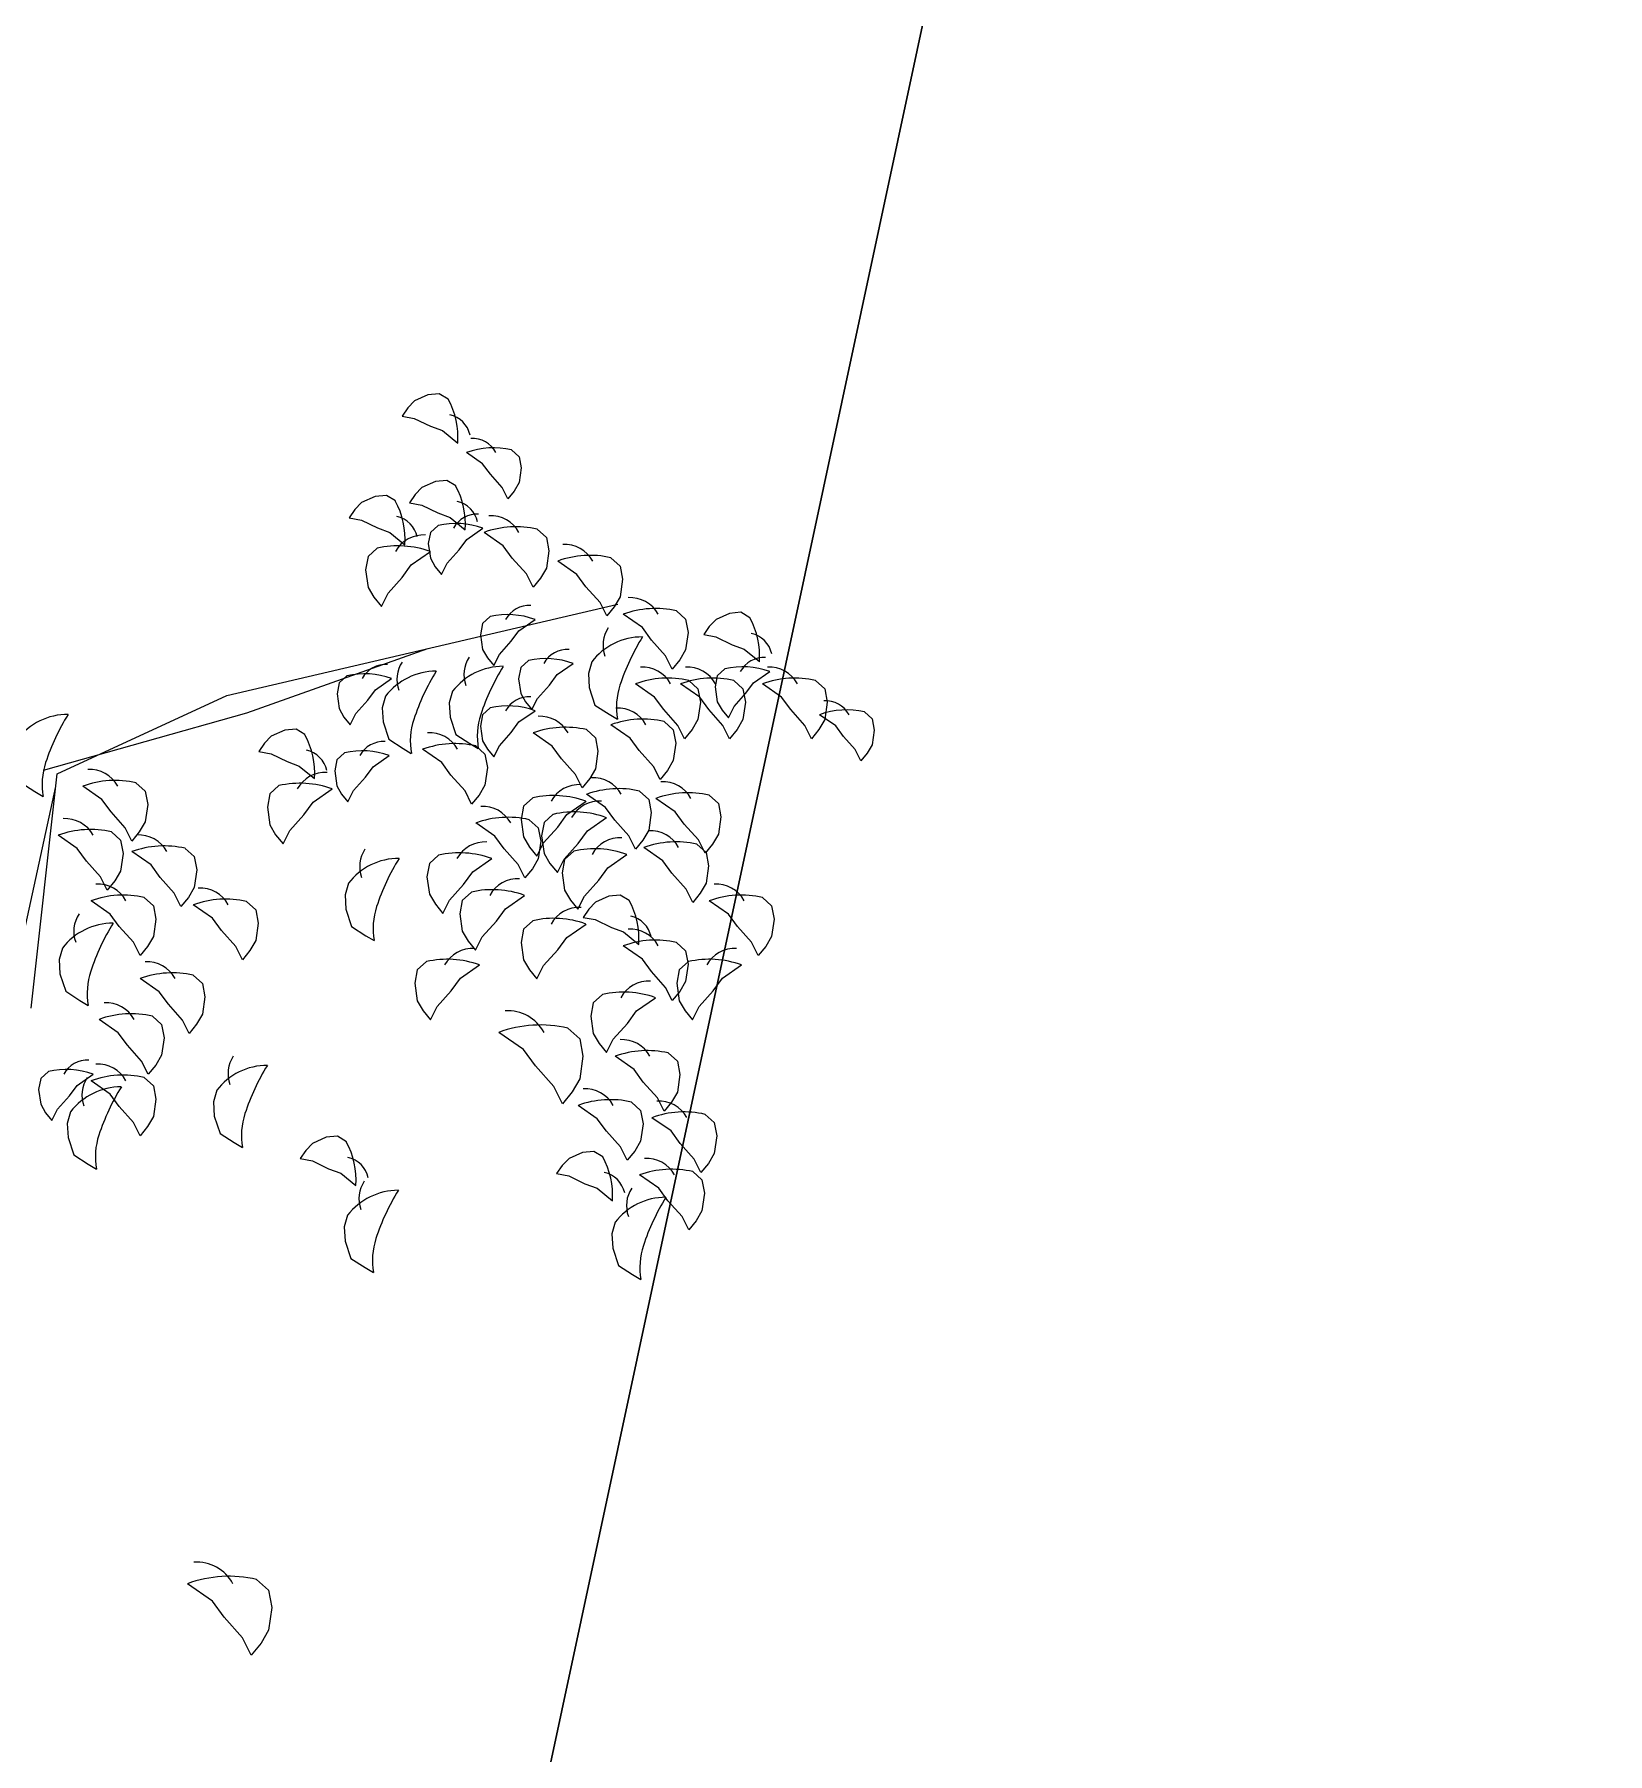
# Model space of a CAD drawing. Header units: metres. Extents: x 368 to 3789, y -155 to 1148.
# Drawn here: x 1317.27 to 1329.44, y 519.65 to 532.95 of the extents above; entities that cross this region are included whole.
import ezdxf

# ---------------------------------------------------------------- set-up
doc = ezdxf.new("R2010")
doc.units = ezdxf.units.M

# ---------------------------------------------------------------- blocks, each defined once
blk = doc.blocks.new('A$C09CF175E')
at = {"color": 74}
for p, q in [((3864.3, 3871.8), (3840, 3860.9)), ((3884.7, 3873.7), (3864.3, 3871.8)), ((3900.6, 3863.8), (3884.7, 3873.7)), ((3827.9, 3848.3), (3817.7, 3833.6)), ((3817.7, 3833.6), (3839.8, 3829.4)), ((3840, 3860.9), (3827.9, 3848.3)), ((3839.8, 3829.4), (3868.7, 3815.4)), ((3868.7, 3815.4), (3890.6, 3807.3)), ((3890.6, 3807.3), (3917.9, 3785)), ((4014.4, 3772.9), (4028.2, 3760.3)), ((3962.7, 3747.8), (3933.8, 3767.9)), ((3976.6, 3728.9), (3962.7, 3747.8)), ((4028.2, 3760.3), (4032, 3740.2)), ((4032, 3740.2), (4028.2, 3713.8)), ((3877.9, 3715.9), (3853.5, 3705.1)), ((3898.3, 3717.8), (3877.9, 3715.9)), ((3914.2, 3708), (3898.3, 3717.8)), ((3998, 3705), (3976.6, 3728.9)), ((4028.2, 3713.8), (4019.4, 3698.7)), ((3745, 3677.9), (3733, 3665.3)), ((3769.4, 3688.8), (3745, 3677.9)), ((3789.8, 3690.7), (3769.4, 3688.8)), ((3805.7, 3680.9), (3789.8, 3690.7)), ((3841.4, 3692.4), (3831.3, 3677.7)), ((3853.5, 3705.1), (3841.4, 3692.4)), ((4008.1, 3684.9), (3998, 3705)), ((4019.4, 3698.7), (4008.1, 3684.9)), ((3733, 3665.3), (3722.8, 3650.6)), ((3722.8, 3650.6), (3744.9, 3646.5)), ((3831.3, 3677.7), (3853.4, 3673.6)), ((3853.4, 3673.6), (3882.2, 3659.6)), ((3882.2, 3659.6), (3904.2, 3651.4)), ((3904.2, 3651.4), (3931.5, 3629.1)), ((3744.9, 3646.5), (3773.7, 3632.5)), ((3773.7, 3632.5), (3795.7, 3624.3)), ((3795.7, 3624.3), (3823, 3602)), ((3868.7, 3624.3), (3864.9, 3604.2)), ((3882.5, 3636.9), (3868.7, 3624.3)), ((3934.1, 3611.8), (3963.1, 3631.9)), ((3999.6, 3600.5), (3965.2, 3624.4)), ((4060.9, 3630.3), (4077.3, 3615.4)), ((3773.1, 3595.8), (3756.7, 3580.9)), ((3834.4, 3565.9), (3868.8, 3589.8)), ((3864.9, 3604.2), (3868.7, 3577.8)), ((3898.9, 3569), (3920.3, 3592.9)), ((3920.3, 3592.9), (3934.1, 3611.8)), ((4016, 3578), (3999.6, 3600.5)), ((4077.3, 3615.4), (4081.8, 3591.5)), ((4081.8, 3591.5), (4077.3, 3560.1)), ((3756.7, 3580.9), (3752.2, 3557)), ((3752.2, 3557), (3756.7, 3525.6)), ((3818, 3543.5), (3834.4, 3565.9)), ((3868.7, 3577.8), (3877.5, 3562.7)), ((3877.5, 3562.7), (3888.8, 3548.8)), ((3888.8, 3548.8), (3898.9, 3569)), ((4041.4, 3549.6), (4016, 3578)), ((4077.3, 3560.1), (4066.8, 3542.2)), ((4132.1, 3548.9), (4097.7, 3572.9)), ((4193.4, 3578.8), (4209.8, 3563.9)), ((4209.8, 3563.9), (4214.3, 3540)), ((3756.7, 3525.6), (3767.1, 3507.7)), ((3792.5, 3515.1), (3818, 3543.5)), ((4053.4, 3525.7), (4041.4, 3549.6)), ((4066.8, 3542.2), (4053.4, 3525.7)), ((4148.5, 3526.5), (4132.1, 3548.9)), ((4173.9, 3498.1), (4148.5, 3526.5)), ((4214.3, 3540), (4209.8, 3508.6)), ((3767.1, 3507.7), (3780.6, 3491.2)), ((3780.6, 3491.2), (3792.5, 3515.1)), ((4185.9, 3474.2), (4173.9, 3498.1)), ((4209.8, 3508.6), (4199.4, 3490.7)), ((3976.3, 3472.9), (3962.4, 3460.3)), ((4027.9, 3447.7), (4056.9, 3467.9)), ((4199.4, 3490.7), (4185.9, 3474.2)), ((4249.9, 3453.3), (4215.5, 3477.2)), ((4311.2, 3483.2), (4327.6, 3468.2)), ((4327.6, 3468.2), (4332.1, 3444.3)), ((4382.4, 3467.9), (4370.3, 3455.3)), ((4406.8, 3478.8), (4382.4, 3467.9)), ((4427.2, 3480.7), (4406.8, 3478.8)), ((4443.1, 3470.8), (4427.2, 3480.7)), ((3962.4, 3460.3), (3958.7, 3440.2)), ((3958.7, 3440.2), (3962.4, 3413.8)), ((4014.1, 3428.9), (4027.9, 3447.7)), ((4266.3, 3430.9), (4249.9, 3453.3)), ((4291.7, 3402.5), (4266.3, 3430.9)), ((4332.1, 3444.3), (4327.6, 3413)), ((4370.3, 3455.3), (4360.2, 3440.6)), ((4360.2, 3440.6), (4382.3, 3436.4)), ((4382.3, 3436.4), (4411.1, 3422.4)), ((3962.4, 3413.8), (3971.3, 3398.7)), ((3982.6, 3384.8), (3992.7, 3405)), ((3992.7, 3405), (4014.1, 3428.9)), ((4303.7, 3378.6), (4291.7, 3402.5)), ((4327.6, 3413), (4317.2, 3395)), ((4411.1, 3422.4), (4433.1, 3414.3)), ((4433.1, 3414.3), (4460.4, 3392)), ((3971.3, 3398.7), (3982.6, 3384.8)), ((4031.2, 3381.3), (4027.4, 3361.2)), ((4045, 3393.9), (4031.2, 3381.3)), ((4096.7, 3368.7), (4125.6, 3388.9)), ((4158.8, 3391.7), (4152.8, 3370.7)), ((4152.8, 3370.7), (4154.3, 3345.3)), ((4317.2, 3395), (4303.7, 3378.6)), ((4398.3, 3379.2), (4384.5, 3366.6)), ((4450, 3354), (4478.9, 3374.1)), ((3704.5, 3354), (3700.8, 3333.9)), ((3718.4, 3366.6), (3704.5, 3354)), ((3756.1, 3322.6), (3770, 3341.4)), ((3770, 3341.4), (3798.9, 3361.6)), ((3908.5, 3338.7), (3902.5, 3317.8)), ((4027.4, 3361.2), (4031.2, 3334.8)), ((4061.4, 3325.9), (4082.8, 3349.9)), ((4082.8, 3349.9), (4096.7, 3368.7)), ((4154.3, 3345.3), (4164.7, 3314)), ((4272, 3328.2), (4237.6, 3352.1)), ((4353, 3328.2), (4318.6, 3352.1)), ((4333.3, 3358.1), (4349.7, 3343.2)), ((4349.7, 3343.2), (4354.2, 3319.3)), ((4384.5, 3366.6), (4380.7, 3346.5)), ((4380.7, 3346.5), (4384.5, 3320)), ((4414.3, 3358.1), (4430.7, 3343.2)), ((4430.7, 3343.2), (4435.2, 3319.3)), ((4436.1, 3335.1), (4450, 3354)), ((4500.2, 3328.2), (4465.8, 3352.1)), ((4561.5, 3358.1), (4578, 3343.2)), ((4578, 3343.2), (4582.4, 3319.3)), ((3700.8, 3333.9), (3704.5, 3307.5)), ((3704.5, 3307.5), (3713.3, 3292.4)), ((3734.7, 3298.7), (3756.1, 3322.6)), ((3788.1, 3330.1), (3782.1, 3309.2)), ((3782.1, 3309.2), (3783.6, 3283.8)), ((3902.5, 3317.8), (3904, 3292.4)), ((3976.3, 3308.9), (3962.4, 3296.3)), ((4031.2, 3334.8), (4040, 3319.7)), ((4040, 3319.7), (4051.3, 3305.8)), ((4051.3, 3305.8), (4061.4, 3325.9)), ((4164.7, 3314), (4190.2, 3297.5)), ((4288.4, 3305.8), (4272, 3328.2)), ((4354.2, 3319.3), (4349.7, 3287.9)), ((4369.4, 3305.8), (4353, 3328.2)), ((4384.5, 3320), (4393.3, 3304.9)), ((4404.6, 3291.1), (4414.7, 3311.2)), ((4414.7, 3311.2), (4436.1, 3335.1)), ((4435.2, 3319.3), (4430.7, 3287.9)), ((4516.7, 3305.8), (4500.2, 3328.2)), ((4582.4, 3319.3), (4578, 3287.9)), ((3713.3, 3292.4), (3724.7, 3278.5)), ((3724.7, 3278.5), (3734.7, 3298.7)), ((3783.6, 3283.8), (3794.1, 3252.4)), ((3904, 3292.4), (3914.5, 3261)), ((3962.4, 3296.3), (3958.7, 3276.2)), ((3958.7, 3276.2), (3962.4, 3249.7)), ((4014.1, 3264.8), (4027.9, 3283.7)), ((4027.9, 3283.7), (4056.9, 3303.8)), ((4190.2, 3297.5), (4205.1, 3288.6)), ((4227.8, 3254.6), (4193.4, 3278.6)), ((4313.8, 3277.4), (4288.4, 3305.8)), ((4289.1, 3284.5), (4305.5, 3269.6)), ((4325.8, 3253.5), (4313.8, 3277.4)), ((4349.7, 3287.9), (4339.2, 3269.9)), ((4394.8, 3277.4), (4369.4, 3305.8)), ((4393.3, 3304.9), (4404.6, 3291.1)), ((4406.8, 3253.5), (4394.8, 3277.4)), ((4430.7, 3287.9), (4420.2, 3269.9)), ((4542.1, 3277.4), (4516.7, 3305.8)), ((4554, 3253.5), (4542.1, 3277.4)), ((4578, 3287.9), (4567.5, 3269.9)), ((4597.5, 3276.5), (4568.6, 3296.7)), ((4611.4, 3257.7), (4597.5, 3276.5)), ((4649.1, 3301.7), (4663, 3289.1)), ((4663, 3289.1), (4666.8, 3269)), ((3570.2, 3245.2), (3560, 3230.5)), ((3582.3, 3257.8), (3570.2, 3245.2)), ((3606.7, 3268.7), (3582.3, 3257.8)), ((3627.1, 3270.6), (3606.7, 3268.7)), ((3643, 3260.8), (3627.1, 3270.6)), ((3794.1, 3252.4), (3819.5, 3235.9)), ((3914.5, 3261), (3939.9, 3244.6)), ((3962.4, 3249.7), (3971.3, 3234.7)), ((3992.7, 3240.9), (4014.1, 3264.8)), ((4087.9, 3239.9), (4053.5, 3263.8)), ((4149.2, 3269.8), (4165.7, 3254.9)), ((4165.7, 3254.9), (4170.1, 3231)), ((4244.2, 3232.2), (4227.8, 3254.6)), ((4305.5, 3269.6), (4310, 3245.7)), ((4310, 3245.7), (4305.5, 3214.3)), ((4339.2, 3269.9), (4325.8, 3253.5)), ((4420.2, 3269.9), (4406.8, 3253.5)), ((4567.5, 3269.9), (4554, 3253.5)), ((4632.8, 3233.8), (4611.4, 3257.7)), ((4666.8, 3269), (4663, 3242.6)), ((3560, 3230.5), (3582.1, 3226.4)), ((3582.1, 3226.4), (3611, 3212.3)), ((3700.3, 3215.6), (3696.6, 3195.5)), ((3714.2, 3228.2), (3700.3, 3215.6)), ((3765.8, 3203), (3794.8, 3223.1)), ((3819.5, 3235.9), (3834.4, 3227)), ((3889.1, 3210.5), (3854.7, 3234.4)), ((3939.9, 3244.6), (3954.8, 3235.6)), ((3950.4, 3240.4), (3966.9, 3225.4)), ((3966.9, 3225.4), (3971.3, 3201.5)), ((3971.3, 3234.7), (3982.6, 3220.8)), ((3982.6, 3220.8), (3992.7, 3240.9)), ((4104.3, 3217.5), (4087.9, 3239.9)), ((4129.8, 3189.1), (4104.3, 3217.5)), ((4170.1, 3231), (4165.7, 3199.6)), ((4269.7, 3203.8), (4244.2, 3232.2)), ((4305.5, 3214.3), (4295.1, 3196.4)), ((4642.8, 3213.6), (4632.8, 3233.8)), ((4654.2, 3227.5), (4642.8, 3213.6)), ((4663, 3242.6), (4654.2, 3227.5)), ((3611, 3212.3), (3633, 3204.2)), ((3633, 3204.2), (3660.3, 3181.9)), ((3696.6, 3195.5), (3700.3, 3169)), ((3730.6, 3160.2), (3752, 3184.1)), ((3752, 3184.1), (3765.8, 3203)), ((3905.6, 3188.1), (3889.1, 3210.5)), ((3931, 3159.7), (3905.6, 3188.1)), ((3971.3, 3201.5), (3966.9, 3170.2)), ((4141.7, 3165.2), (4129.8, 3189.1)), ((4165.7, 3199.6), (4155.2, 3181.7)), ((4281.6, 3179.9), (4269.7, 3203.8)), ((4295.1, 3196.4), (4281.6, 3179.9)), ((3132, 3174.7), (3157.4, 3158.3)), ((3157.4, 3158.3), (3172.4, 3149.3)), ((3278, 3144.3), (3243.6, 3168.2)), ((3339.3, 3174.2), (3355.8, 3159.2)), ((3355.8, 3159.2), (3360.3, 3135.3)), ((3580, 3154.1), (3575.5, 3130.2)), ((3596.4, 3169.1), (3580, 3154.1)), ((3657.7, 3139.2), (3692.1, 3163.1)), ((3700.3, 3169), (3709.1, 3153.9)), ((3709.1, 3153.9), (3720.5, 3140.1)), ((3720.5, 3140.1), (3730.6, 3160.2)), ((3942.9, 3135.8), (3931, 3159.7)), ((3966.9, 3170.2), (3956.4, 3152.2)), ((4155.2, 3181.7), (4141.7, 3165.2)), ((4183.6, 3129.6), (4149.2, 3153.5)), ((4244.9, 3159.4), (4261.4, 3144.5)), ((3294.5, 3121.9), (3278, 3144.3)), ((3319.9, 3093.5), (3294.5, 3121.9)), ((3360.3, 3135.3), (3355.8, 3103.9)), ((3575.5, 3130.2), (3580, 3098.8)), ((3641.3, 3116.8), (3657.7, 3139.2)), ((3956.4, 3152.2), (3942.9, 3135.8)), ((4036.4, 3132.1), (4031.9, 3108.1)), ((4052.9, 3147), (4036.4, 3132.1)), ((4114.2, 3117.1), (4148.6, 3141)), ((4200.1, 3107.2), (4183.6, 3129.6)), ((4261.4, 3144.5), (4265.9, 3120.6)), ((4308.8, 3122.2), (4274.4, 3146.1)), ((4325.2, 3099.8), (4308.8, 3122.2)), ((4370.1, 3152.1), (4386.5, 3137.1)), ((4386.5, 3137.1), (4391, 3113.2)), ((3331.8, 3069.6), (3319.9, 3093.5)), ((3355.8, 3103.9), (3345.3, 3086)), ((3580, 3098.8), (3590.4, 3080.9)), ((3615.8, 3088.4), (3641.3, 3116.8)), ((3984.8, 3078.1), (3950.4, 3102)), ((4031.9, 3108.1), (4036.4, 3076.8)), ((4046.1, 3107.9), (4062.6, 3093)), ((4062.6, 3093), (4067.1, 3069.1)), ((4073.2, 3102.6), (4068.8, 3078.7)), ((4072.3, 3066.3), (4097.7, 3094.7)), ((4089.7, 3117.6), (4073.2, 3102.6)), ((4097.7, 3094.7), (4114.2, 3117.1)), ((4151, 3087.7), (4185.4, 3111.6)), ((4225.5, 3078.8), (4200.1, 3107.2)), ((4265.9, 3120.6), (4261.4, 3089.2)), ((4350.6, 3071.4), (4325.2, 3099.8)), ((4391, 3113.2), (4386.5, 3081.9)), ((3233.8, 3056), (3199.5, 3079.9)), ((3295.1, 3085.9), (3311.6, 3070.9)), ((3311.6, 3070.9), (3316.1, 3047)), ((3345.3, 3086), (3331.8, 3069.6)), ((3590.4, 3080.9), (3603.9, 3064.5)), ((3603.9, 3064.5), (3615.8, 3088.4)), ((4001.3, 3055.7), (3984.8, 3078.1)), ((4036.4, 3076.8), (4046.9, 3058.8)), ((4060.4, 3042.4), (4072.3, 3066.3)), ((4067.1, 3069.1), (4062.6, 3037.7)), ((4068.8, 3078.7), (4073.2, 3047.3)), ((4109.1, 3036.9), (4134.5, 3065.3)), ((4134.5, 3065.3), (4151, 3087.7)), ((4237.4, 3054.9), (4225.5, 3078.8)), ((4250.9, 3071.3), (4237.4, 3054.9)), ((4261.4, 3089.2), (4250.9, 3071.3)), ((4348, 3063.8), (4364.4, 3048.9)), ((4362.6, 3047.5), (4350.6, 3071.4)), ((4376.1, 3063.9), (4362.6, 3047.5)), ((4386.5, 3081.9), (4376.1, 3063.9)), ((3250.3, 3033.6), (3233.8, 3056)), ((3275.7, 3005.2), (3250.3, 3033.6)), ((3316.1, 3047), (3311.6, 3015.6)), ((3366.4, 3026.6), (3332, 3050.5)), ((3427.7, 3056.4), (3444.1, 3041.5)), ((3444.1, 3041.5), (3448.6, 3017.6)), ((3867.1, 3029), (3862.6, 3005.1)), ((3883.5, 3044), (3867.1, 3029)), ((3944.8, 3014.1), (3979.2, 3038)), ((4026.7, 3027.3), (4001.3, 3055.7)), ((4046.9, 3058.8), (4060.4, 3042.4)), ((4062.6, 3037.7), (4052.1, 3019.8)), ((4073.2, 3047.3), (4083.7, 3029.4)), ((4083.7, 3029.4), (4097.2, 3013)), ((4097.2, 3013), (4109.1, 3036.9)), ((4110.1, 3036.4), (4105.6, 3012.5)), ((4126.5, 3051.3), (4110.1, 3036.4)), ((4187.8, 3021.5), (4222.2, 3045.4)), ((4286.7, 3033.9), (4252.3, 3057.8)), ((4303.1, 3011.5), (4286.7, 3033.9)), ((4364.4, 3048.9), (4368.9, 3025)), ((3287.7, 2981.3), (3275.7, 3005.2)), ((3311.6, 3015.6), (3301.1, 2997.7)), ((3382.8, 3004.1), (3366.4, 3026.6)), ((3408.2, 2975.8), (3382.8, 3004.1)), ((3448.6, 3017.6), (3444.1, 2986.2)), ((3862.6, 3005.1), (3867.1, 2973.8)), ((3928.4, 2991.7), (3944.8, 3014.1)), ((4038.7, 3003.4), (4026.7, 3027.3)), ((4052.1, 3019.8), (4038.7, 3003.4)), ((4105.6, 3012.5), (4110.1, 2981.1)), ((4145.9, 2970.7), (4171.4, 2999.1)), ((4171.4, 2999.1), (4187.8, 3021.5)), ((4328.6, 2983.1), (4303.1, 3011.5)), ((4368.9, 3025), (4364.4, 2993.6)), ((3301.1, 2997.7), (3287.7, 2981.3)), ((3354.1, 2968.2), (3370.5, 2953.2)), ((3420.2, 2951.9), (3408.2, 2975.8)), ((3433.7, 2968.3), (3420.2, 2951.9)), ((3444.1, 2986.2), (3433.7, 2968.3)), ((3721.2, 2993.6), (3715.2, 2972.7)), ((3715.2, 2972.7), (3716.7, 2947.3)), ((3867.1, 2973.8), (3877.6, 2955.8)), ((3903, 2963.3), (3928.4, 2991.7)), ((3942.4, 2977.8), (3926, 2962.8)), ((4003.7, 2947.9), (4038.1, 2971.8)), ((4110.1, 2981.1), (4120.5, 2963.2)), ((4134, 2946.8), (4145.9, 2970.7)), ((4189.8, 2970.6), (4165.5, 2959.7)), ((4210.2, 2972.5), (4189.8, 2970.6)), ((4226.1, 2962.6), (4210.2, 2972.5)), ((4340.5, 2959.2), (4328.6, 2983.1)), ((4354, 2975.6), (4340.5, 2959.2)), ((4364.4, 2993.6), (4354, 2975.6)), ((4465.8, 2968.2), (4482.2, 2953.2)), ((3292.7, 2938.3), (3258.4, 2962.2)), ((3309.2, 2915.9), (3292.7, 2938.3)), ((3370.5, 2953.2), (3375, 2929.3)), ((3476.8, 2930.9), (3442.4, 2954.8)), ((3538.1, 2960.8), (3554.6, 2945.9)), ((3554.6, 2945.9), (3559, 2921.9)), ((3716.7, 2947.3), (3727.1, 2915.9)), ((3877.6, 2955.8), (3891, 2939.4)), ((3891, 2939.4), (3903, 2963.3)), ((3926, 2962.8), (3921.5, 2938.9)), ((3921.5, 2938.9), (3926, 2907.5)), ((3987.3, 2925.5), (4003.7, 2947.9)), ((4120.5, 2963.2), (4134, 2946.8)), ((4153.4, 2947), (4143.2, 2932.3)), ((4165.5, 2959.7), (4153.4, 2947)), ((4404.5, 2938.3), (4370.1, 2962.2)), ((4420.9, 2915.9), (4404.5, 2938.3)), ((4482.2, 2953.2), (4486.7, 2929.3)), ((3334.6, 2887.5), (3309.2, 2915.9)), ((3375, 2929.3), (3370.5, 2897.9)), ((3493.3, 2908.5), (3476.8, 2930.9)), ((3518.7, 2880.1), (3493.3, 2908.5)), ((3559, 2921.9), (3554.6, 2890.6)), ((3727.1, 2915.9), (3752.6, 2899.4)), ((3926, 2907.5), (3936.5, 2889.6)), ((3961.9, 2897.1), (3987.3, 2925.5)), ((4036.4, 2911.3), (4031.9, 2887.4)), ((4052.9, 2926.3), (4036.4, 2911.3)), ((4114.2, 2896.4), (4148.6, 2920.3)), ((4143.2, 2932.3), (4165.3, 2928.2)), ((4165.3, 2928.2), (4194.2, 2914.2)), ((4194.2, 2914.2), (4216.1, 2906.1)), ((4216.1, 2906.1), (4243.4, 2883.8)), ((4446.4, 2887.5), (4420.9, 2915.9)), ((4486.7, 2929.3), (4482.2, 2897.9)), ((3207, 2877.2), (3201, 2856.3)), ((3346.6, 2863.6), (3334.6, 2887.5)), ((3360, 2880), (3346.6, 2863.6)), ((3370.5, 2897.9), (3360, 2880)), ((3530.6, 2856.2), (3518.7, 2880.1)), ((3554.6, 2890.6), (3544.1, 2872.6)), ((3752.6, 2899.4), (3767.5, 2890.5)), ((3936.5, 2889.6), (3949.9, 2873.2)), ((3949.9, 2873.2), (3961.9, 2897.1)), ((4031.9, 2887.4), (4036.4, 2856)), ((4097.7, 2874), (4114.2, 2896.4)), ((4249.9, 2857.3), (4215.5, 2881.2)), ((4311.2, 2887.2), (4327.6, 2872.3)), ((4458.3, 2863.6), (4446.4, 2887.5)), ((4471.8, 2880), (4458.3, 2863.6)), ((4482.2, 2897.9), (4471.8, 2880)), ((3201, 2856.3), (3202.5, 2830.9)), ((3544.1, 2872.6), (3530.6, 2856.2)), ((3861.5, 2852.7), (3845, 2837.8)), ((3922.8, 2822.8), (3957.1, 2846.7)), ((4036.4, 2856), (4046.9, 2838.1)), ((4060.4, 2821.7), (4072.3, 2845.6)), ((4072.3, 2845.6), (4097.7, 2874)), ((4266.3, 2834.9), (4249.9, 2857.3)), ((4332.7, 2852.7), (4316.2, 2837.8)), ((4327.6, 2872.3), (4332.1, 2848.4)), ((4332.1, 2848.4), (4327.6, 2817)), ((4394, 2822.8), (4428.3, 2846.7)), ((3202.5, 2830.9), (3213, 2799.5)), ((3381.1, 2798.5), (3346.7, 2822.4)), ((3442.4, 2828.4), (3458.8, 2813.4)), ((3458.8, 2813.4), (3463.3, 2789.5)), ((3845, 2837.8), (3840.5, 2813.8)), ((3840.5, 2813.8), (3845, 2782.5)), ((3906.3, 2800.4), (3922.8, 2822.8)), ((4046.9, 2838.1), (4060.4, 2821.7)), ((4291.7, 2806.5), (4266.3, 2834.9)), ((4316.2, 2837.8), (4311.7, 2813.8)), ((4311.7, 2813.8), (4316.2, 2782.5)), ((4327.6, 2817), (4317.2, 2799.1)), ((4377.5, 2800.4), (4394, 2822.8)), ((3213, 2799.5), (3238.4, 2783.1)), ((3238.4, 2783.1), (3253.4, 2774.1)), ((3397.5, 2776.1), (3381.1, 2798.5)), ((3463.3, 2789.5), (3458.8, 2758.1)), ((3845, 2782.5), (3855.5, 2764.5)), ((3880.9, 2772), (3906.3, 2800.4)), ((4178, 2793.8), (4161.6, 2778.9)), ((4239.3, 2764), (4273.7, 2787.9)), ((4303.7, 2782.6), (4291.7, 2806.5)), ((4317.2, 2799.1), (4303.7, 2782.6)), ((4316.2, 2782.5), (4326.7, 2764.5)), ((4352.1, 2772), (4377.5, 2800.4)), ((3368.8, 2754.8), (3385.2, 2739.8)), ((3423, 2747.7), (3397.5, 2776.1)), ((3458.8, 2758.1), (3448.4, 2740.2)), ((3855.5, 2764.5), (3868.9, 2748.1)), ((3868.9, 2748.1), (3880.9, 2772)), ((4161.6, 2778.9), (4157.1, 2755)), ((4157.1, 2755), (4161.6, 2723.6)), ((4222.9, 2741.5), (4239.3, 2764)), ((4326.7, 2764.5), (4340.1, 2748.1)), ((4340.1, 2748.1), (4352.1, 2772)), ((3307.5, 2724.9), (3273.1, 2748.8)), ((3323.9, 2702.5), (3307.5, 2724.9)), ((3385.2, 2739.8), (3389.7, 2715.9)), ((3434.9, 2723.8), (3423, 2747.7)), ((3448.4, 2740.2), (3434.9, 2723.8)), ((4036.2, 2694.5), (3991.5, 2725.5)), ((4115.9, 2733.3), (4137.2, 2713.9)), ((4161.6, 2723.6), (4172.1, 2705.7)), ((4197.5, 2713.1), (4222.9, 2741.5)), ((3349.3, 2674.1), (3323.9, 2702.5)), ((3389.7, 2715.9), (3385.2, 2684.6)), ((4057.6, 2665.3), (4036.2, 2694.5)), ((4137.2, 2713.9), (4143.1, 2682.8)), ((4172.1, 2705.7), (4185.5, 2689.2)), ((4185.5, 2689.2), (4197.5, 2713.1)), ((3361.3, 2650.2), (3349.3, 2674.1)), ((3374.8, 2666.6), (3361.3, 2650.2)), ((3385.2, 2684.6), (3374.8, 2666.6)), ((4090.6, 2628.4), (4057.6, 2665.3)), ((4143.1, 2682.8), (4137.2, 2642)), ((4235.2, 2658.7), (4200.8, 2682.6)), ((4251.6, 2636.3), (4235.2, 2658.7)), ((4296.5, 2688.6), (4312.9, 2673.6)), ((4312.9, 2673.6), (4317.4, 2649.7)), ((3167.9, 2642.8), (3164.1, 2622.7)), ((3181.7, 2655.4), (3167.9, 2642.8)), ((3219.5, 2611.4), (3233.3, 2630.2)), ((3233.3, 2630.2), (3262.3, 2650.4)), ((3292.7, 2614.5), (3258.4, 2638.4)), ((3354.1, 2644.4), (3370.5, 2629.5)), ((3370.5, 2629.5), (3375, 2605.6)), ((4106.1, 2597.4), (4090.6, 2628.4)), ((4137.2, 2642), (4123.6, 2618.7)), ((4277, 2607.9), (4251.6, 2636.3)), ((4317.4, 2649.7), (4312.9, 2618.3)), ((3164.1, 2622.7), (3167.9, 2596.3)), ((3167.9, 2596.3), (3176.7, 2581.2)), ((3198.1, 2587.5), (3219.5, 2611.4)), ((3309.2, 2592.1), (3292.7, 2614.5)), ((3375, 2605.6), (3370.5, 2574.2)), ((3484.4, 2621.5), (3478.4, 2600.6)), ((3478.4, 2600.6), (3479.9, 2575.2)), ((4123.6, 2618.7), (4106.1, 2597.4)), ((4230.2, 2600.3), (4246.6, 2585.3)), ((4289, 2584), (4277, 2607.9)), ((4302.4, 2600.4), (4289, 2584)), ((4312.9, 2618.3), (4302.4, 2600.4)), ((3176.7, 2581.2), (3188, 2567.3)), ((3188, 2567.3), (3198.1, 2587.5)), ((3221.7, 2582.9), (3215.7, 2562)), ((3334.6, 2563.7), (3309.2, 2592.1)), ((3370.5, 2574.2), (3360, 2556.3)), ((3479.9, 2575.2), (3490.4, 2543.8)), ((4168.9, 2570.4), (4134.5, 2594.3)), ((4185.3, 2548), (4168.9, 2570.4)), ((4246.6, 2585.3), (4251.1, 2561.4)), ((4301.4, 2548.3), (4267, 2572.2)), ((4362.7, 2578.2), (4379.2, 2563.3)), ((3215.7, 2562), (3217.2, 2536.6)), ((3217.2, 2536.6), (3227.7, 2505.2)), ((3346.6, 2539.8), (3334.6, 2563.7)), ((3360, 2556.3), (3346.6, 2539.8)), ((3490.4, 2543.8), (3515.8, 2527.4)), ((3681.3, 2536.9), (3656.9, 2526)), ((3701.6, 2538.8), (3681.3, 2536.9)), ((3717.6, 2528.9), (3701.6, 2538.8)), ((4210.8, 2519.6), (4185.3, 2548)), ((4251.1, 2561.4), (4246.6, 2530)), ((4317.9, 2525.9), (4301.4, 2548.3)), ((4379.2, 2563.3), (4383.7, 2539.4)), ((4383.7, 2539.4), (4379.2, 2508)), ((3227.7, 2505.2), (3253.1, 2488.8)), ((3515.8, 2527.4), (3530.8, 2518.4)), ((3644.8, 2513.4), (3634.6, 2498.7)), ((3656.9, 2526), (3644.8, 2513.4)), ((4142.4, 2509.8), (4118, 2498.9)), ((4162.7, 2511.7), (4142.4, 2509.8)), ((4178.6, 2501.8), (4162.7, 2511.7)), ((4222.7, 2495.7), (4210.8, 2519.6)), ((4236.2, 2512.1), (4222.7, 2495.7)), ((4246.6, 2530), (4236.2, 2512.1)), ((4343.3, 2497.5), (4317.9, 2525.9)), ((4379.2, 2508), (4368.7, 2490)), ((3253.1, 2488.8), (3268.1, 2479.8)), ((3634.6, 2498.7), (3656.7, 2494.5)), ((3656.7, 2494.5), (3685.6, 2480.5)), ((3685.6, 2480.5), (3707.5, 2472.4)), ((4105.9, 2486.3), (4095.7, 2471.6)), ((4118, 2498.9), (4105.9, 2486.3)), ((4340.6, 2475.2), (4357.1, 2460.3)), ((4355.2, 2473.6), (4343.3, 2497.5)), ((4368.7, 2490), (4355.2, 2473.6)), ((3707.5, 2472.4), (3734.9, 2450.1)), ((4095.7, 2471.6), (4117.8, 2467.4)), ((4117.8, 2467.4), (4146.7, 2453.4)), ((4146.7, 2453.4), (4168.6, 2445.3)), ((4168.6, 2445.3), (4196, 2423)), ((4279.3, 2445.3), (4244.9, 2469.2)), ((4295.8, 2422.9), (4279.3, 2445.3)), ((4357.1, 2460.3), (4361.6, 2436.3)), ((4321.2, 2394.5), (4295.8, 2422.9)), ((4361.6, 2436.3), (4357.1, 2405)), ((3719.9, 2396.9), (3713.9, 2375.9)), ((4200.9, 2384.2), (4195, 2363.3)), ((4333.2, 2370.6), (4321.2, 2394.5)), ((4346.6, 2387), (4333.2, 2370.6)), ((4357.1, 2405), (4346.6, 2387)), ((3713.9, 2375.9), (3715.4, 2350.5)), ((3715.4, 2350.5), (3725.9, 2319.2)), ((4195, 2363.3), (4196.5, 2337.9)), ((3725.9, 2319.2), (3751.3, 2302.7)), ((4196.5, 2337.9), (4206.9, 2306.5)), ((3751.3, 2302.7), (3766.2, 2293.8)), ((4206.9, 2306.5), (4232.3, 2290.1)), ((4232.3, 2290.1), (4247.3, 2281.1)), ((3476.6, 1703.3), (3431.9, 1734.4)), ((3556.3, 1742.2), (3577.7, 1722.8)), ((3498, 1674.2), (3476.6, 1703.3)), ((3577.7, 1722.8), (3583.5, 1691.7)), ((3531, 1637.3), (3498, 1674.2)), ((3583.5, 1691.7), (3577.7, 1650.9)), ((3577.7, 1650.9), (3564.1, 1627.6)), ((3546.6, 1606.2), (3531, 1637.3)), ((3564.1, 1627.6), (3546.6, 1606.2))]:
    blk.add_line(p, q, dxfattribs=at)
at = {"color": 45}
for p, q in [((3502.6, 3331.1), (4206, 3495.1)), ((3538.7, 3300), (3864, 3415.4)), ((3197.8, 3190.5), (3502.6, 3331.1)), ((3173.2, 3197.2), (3538.7, 3300)), ((3150.9, 2768.8), (3197.8, 3190.5)), ((3057.1, 2534.5), (3195.2, 3167.4))]:
    blk.add_line(p, q, dxfattribs=at)
at = {"color": 74}
for centre, radius, start, end in [((3776.3, 3795.2), 142, 355.8728, 28.8905), ((3892.8, 3788.6), 48.5, 12.6587, 77.3289), ((3982.6, 3634.5), 142, 77.0651, 110.0828), ((3944.1, 3744.7), 48.5, 28.6267, 93.2969), ((3681.3, 3612.3), 142, 355.8728, 28.8905), ((3789.8, 3639.4), 142, 355.8728, 28.8905), ((3906.3, 3632.7), 48.5, 12.6587, 77.3289), ((3797.8, 3605.6), 48.5, 12.6587, 77.3289), ((3952.7, 3608.7), 48.5, 86.7031, 151.3733), ((3977.4, 3596.8), 57.6, 28.6267, 93.2969), ((3856.5, 3562.3), 57.6, 86.7031, 151.3733), ((3914.3, 3498.5), 142, 69.9172, 102.9349), ((4023.1, 3465.9), 168.7, 77.0651, 110.0828), ((3810.9, 3431.4), 168.7, 69.9172, 102.9349), ((4110, 3545.3), 57.6, 28.6267, 93.2969), ((4155.6, 3414.4), 168.7, 77.0651, 110.0828), ((4046.5, 3444.6), 48.5, 86.7031, 151.3733), ((4227.8, 3449.6), 57.6, 28.6267, 93.2969), ((4008.1, 3334.5), 142, 69.9172, 102.9349), ((4273.4, 3318.8), 168.7, 77.0651, 110.0828), ((4318.7, 3402.2), 142, 355.8728, 28.8905), ((4250, 3321.3), 115.2, 90, 142.3456), ((4235.3, 3421.7), 56.2, 146.2055, 200.3658), ((4597, 3222.1), 407.9, 148.2926, 161.7522), ((4435.2, 3395.5), 48.5, 12.6587, 77.3289), ((3985.1, 3368.7), 56.2, 146.2055, 200.3658), ((4115.3, 3365.6), 48.5, 86.7031, 151.3733), ((3750.2, 3228.2), 142, 69.9172, 102.9349), ((3788.6, 3338.4), 48.5, 86.7031, 151.3733), ((3879.3, 3259.7), 115.2, 90, 142.3456), ((3864.7, 3360.1), 56.2, 146.2055, 200.3658), ((4226.3, 3160.5), 407.9, 148.2926, 161.7522), ((3999.7, 3268.4), 115.2, 90, 142.3456), ((4346.7, 3169.2), 407.9, 148.2926, 161.7522), ((4076.8, 3255.4), 142, 69.9172, 102.9349), ((4249.9, 3324.6), 57.6, 28.6267, 93.2969), ((4330.8, 3324.6), 57.6, 28.6267, 93.2969), ((4430.1, 3240.7), 142, 69.9172, 102.9349), ((4468.6, 3350.9), 48.5, 86.7031, 151.3733), ((4478.1, 3324.6), 57.6, 28.6267, 93.2969), ((4329.7, 3310.2), 126.4, 161.7522, 189.8723), ((4295.5, 3193.7), 168.7, 77.0651, 110.0828), ((4376.5, 3193.7), 168.7, 77.0651, 110.0828), ((4523.7, 3193.7), 168.7, 77.0651, 110.0828), ((4008.1, 3170.4), 142, 69.9172, 102.9349), ((4046.5, 3280.6), 48.5, 86.7031, 151.3733), ((4205.7, 3251), 57.6, 28.6267, 93.2969), ((4578.9, 3273.4), 48.5, 28.6267, 93.2969), ((3217.2, 3182.1), 115.2, 90, 142.3456), ((3564.2, 3082.9), 407.9, 148.2926, 161.7522), ((3959, 3248.7), 126.4, 161.7522, 189.8723), ((4079.4, 3257.3), 126.4, 161.7522, 189.8723), ((4065.8, 3236.3), 57.6, 28.6267, 93.2969), ((4251.3, 3120.1), 168.7, 77.0651, 110.0828), ((4617.3, 3163.3), 142, 77.0651, 110.0828), ((3518.6, 3192.1), 142, 355.8728, 28.8905), ((3784.4, 3199.9), 48.5, 86.7031, 151.3733), ((3867, 3206.8), 57.6, 28.6267, 93.2969), ((4111.4, 3105.4), 168.7, 77.0651, 110.0828), ((3635.1, 3185.5), 48.5, 12.6587, 77.3289), ((3746, 3089.7), 142, 69.9172, 102.9349), ((3912.7, 3076), 168.7, 77.0651, 110.0828), ((3296.9, 3171), 126.4, 161.7522, 189.8723), ((3255.9, 3140.6), 57.6, 28.6267, 93.2969), ((3679.8, 3135.5), 57.6, 86.7031, 151.3733), ((4161.5, 3125.9), 57.6, 28.6267, 93.2969), ((3301.6, 3009.7), 168.7, 77.0651, 110.0828), ((3634.2, 3004.7), 168.7, 69.9172, 102.9349), ((4136.3, 3113.4), 57.6, 86.7031, 151.3733), ((4207.2, 2995), 168.7, 77.0651, 110.0828), ((4332.3, 2987.7), 168.7, 77.0651, 110.0828), ((4286.7, 3118.5), 57.6, 28.6267, 93.2969), ((3962.7, 3074.4), 57.6, 28.6267, 93.2969), ((4090.6, 2982.6), 168.7, 69.9172, 102.9349), ((4127.5, 2953.1), 168.7, 69.9172, 102.9349), ((4173.1, 3084), 57.6, 86.7031, 151.3733), ((3211.7, 3052.3), 57.6, 28.6267, 93.2969), ((4008.4, 2943.5), 168.7, 77.0651, 110.0828), ((3257.4, 2921.5), 168.7, 77.0651, 110.0828), ((3389.9, 2892), 168.7, 77.0651, 110.0828), ((3344.3, 3022.9), 57.6, 28.6267, 93.2969), ((3967, 3010.4), 57.6, 86.7031, 151.3733), ((4209.9, 3017.8), 57.6, 86.7031, 151.3733), ((4310.2, 2899.4), 168.7, 77.0651, 110.0828), ((4264.6, 3030.3), 57.6, 28.6267, 93.2969), ((3812.4, 2923.2), 115.2, 90, 142.3456), ((3797.8, 3023.6), 56.2, 146.2055, 200.3658), ((4159.4, 2824), 407.9, 148.2926, 161.7522), ((3921.3, 2879.6), 168.7, 69.9172, 102.9349), ((4164.3, 2886.9), 168.7, 69.9172, 102.9349), ((4025.9, 2944.2), 57.6, 86.7031, 151.3733), ((3316.3, 2803.7), 168.7, 77.0651, 110.0828), ((3270.6, 2934.6), 57.6, 28.6267, 93.2969), ((3454.7, 2927.2), 57.6, 28.6267, 93.2969), ((3980.2, 2813.4), 168.7, 69.9172, 102.9349), ((4428, 2803.7), 168.7, 77.0651, 110.0828), ((4382.4, 2934.6), 57.6, 28.6267, 93.2969), ((3283.6, 2907.2), 56.2, 146.2055, 200.3658), ((3500.4, 2796.4), 168.7, 77.0651, 110.0828), ((3892.1, 2912.2), 126.4, 161.7522, 189.8723), ((4136.3, 2892.7), 57.6, 86.7031, 151.3733), ((4101.7, 2894), 142, 355.8728, 28.8905), ((3298.2, 2806.8), 115.2, 90, 142.3456), ((3645.2, 2707.6), 407.9, 148.2926, 161.7522), ((4090.6, 2761.9), 168.7, 69.9172, 102.9349), ((4227.8, 2853.7), 57.6, 28.6267, 93.2969), ((4218.3, 2887.3), 48.5, 12.6587, 77.3289), ((3944.9, 2819.1), 57.6, 86.7031, 151.3733), ((4273.4, 2722.8), 168.7, 77.0651, 110.0828), ((4416.1, 2819.1), 57.6, 86.7031, 151.3733), ((3359, 2794.8), 57.6, 28.6267, 93.2969), ((3899.2, 2688.3), 168.7, 69.9172, 102.9349), ((4370.4, 2688.3), 168.7, 69.9172, 102.9349), ((3377.9, 2795.8), 126.4, 161.7522, 189.8723), ((3404.6, 2663.9), 168.7, 77.0651, 110.0828), ((4261.5, 2760.3), 57.6, 86.7031, 151.3733), ((4215.8, 2629.4), 168.7, 69.9172, 102.9349), ((3331, 2590.4), 168.7, 77.0651, 110.0828), ((3285.4, 2721.2), 57.6, 28.6267, 93.2969), ((4007.4, 2689.7), 74.8, 28.6267, 93.2969), ((4066.8, 2519.6), 219.3, 77.0651, 110.0828), ((4258.7, 2524.1), 168.7, 77.0651, 110.0828), ((4213, 2655), 57.6, 28.6267, 93.2969), ((3213.5, 2517), 142, 69.9172, 102.9349), ((3251.9, 2627.2), 48.5, 86.7031, 151.3733), ((3270.6, 2610.9), 57.6, 28.6267, 93.2969), ((3575.6, 2551.1), 115.2, 90, 142.3456), ((3561, 2651.5), 56.2, 146.2055, 200.3658), ((3922.6, 2451.9), 407.9, 148.2926, 161.7522), ((3312.9, 2512.5), 115.2, 90, 142.3456), ((3298.3, 2612.9), 56.2, 146.2055, 200.3658), ((3316.3, 2480), 168.7, 77.0651, 110.0828), ((3660, 2413.3), 407.9, 148.2926, 161.7522), ((4192.4, 2435.9), 168.7, 77.0651, 110.0828), ((4146.8, 2566.7), 57.6, 28.6267, 93.2969), ((4279.3, 2544.7), 57.6, 28.6267, 93.2969), ((3655.3, 2540.1), 126.4, 161.7522, 189.8723), ((4325, 2413.8), 168.7, 77.0651, 110.0828), ((3392.6, 2501.5), 126.4, 161.7522, 189.8723), ((3593.2, 2460.3), 142, 355.8728, 28.8905), ((3709.7, 2453.6), 48.5, 12.6587, 77.3289), ((4054.3, 2433.2), 142, 355.8728, 28.8905), ((4170.8, 2426.5), 48.5, 12.6587, 77.3289), ((4302.9, 2310.8), 168.7, 77.0651, 110.0828), ((4257.2, 2441.6), 57.6, 28.6267, 93.2969), ((3811.1, 2326.5), 115.2, 90, 142.3456), ((3796.5, 2426.9), 56.2, 146.2055, 200.3658), ((4158.1, 2227.3), 407.9, 148.2926, 161.7522), ((4277.5, 2414.2), 56.2, 146.2055, 200.3658), ((4292.2, 2313.9), 115.2, 90, 142.3456), ((4639.2, 2214.7), 407.9, 148.2926, 161.7522), ((3890.8, 2315.4), 126.4, 161.7522, 189.8723), ((4371.8, 2302.8), 126.4, 161.7522, 189.8723), ((3447.9, 1698.6), 74.8, 28.6267, 93.2969), ((3507.2, 1528.5), 219.3, 77.0651, 110.0828)]:
    blk.add_arc(centre, radius, start, end, dxfattribs=at)

msp = doc.modelspace()

# ---------------------------------------------------------------- linework, layer by layer
msp.add_polyline3d([(1329.442, 557.791, 422.828), (1318.172, 505.152, 845.657), (1329.442, 557.791, 351.058), (1309.143, 577.727, 0), (1259.185, 551.903, 0)])

# ---------------------------------------------------------------- block references
at = {"xscale": 0.00430364964322203, "yscale": 0.00430364964322203, "zscale": 0.00430364964322203}
msp.add_blockref('A$C09CF175E', (1303.682, 513.503), dxfattribs=at)

doc.saveas('drawing.dxf')
